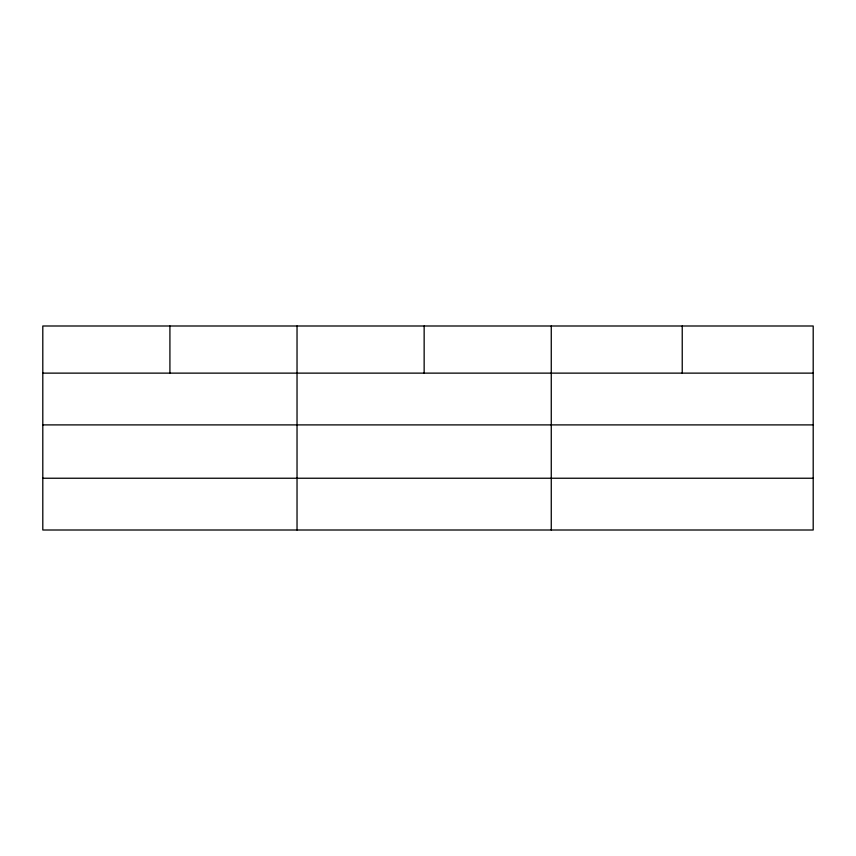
<?xml version="1.0" encoding="UTF-8"?>
<svg xmlns="http://www.w3.org/2000/svg" width="856" height="856" viewBox="0 0 856 856"><rect width="100%" height="100%" fill="white"/><g stroke="black" fill="none" stroke-linecap="round" stroke-linejoin="round"><path stroke-width="1.28" d="M813.2 424.897L813.2 325.997L42.8 325.997L42.8 530.003L813.2 530.003L813.2 424.897L42.8 424.897M42.8 373.13L813.2 373.13M42.8 478.237L813.2 478.237M682.232 325.997L682.232 373.13M551.264 325.997L551.264 530.003M424.148 325.997L424.148 373.13M297.032 325.997L297.032 530.003M169.916 325.997L169.916 373.13"/></g></svg>
